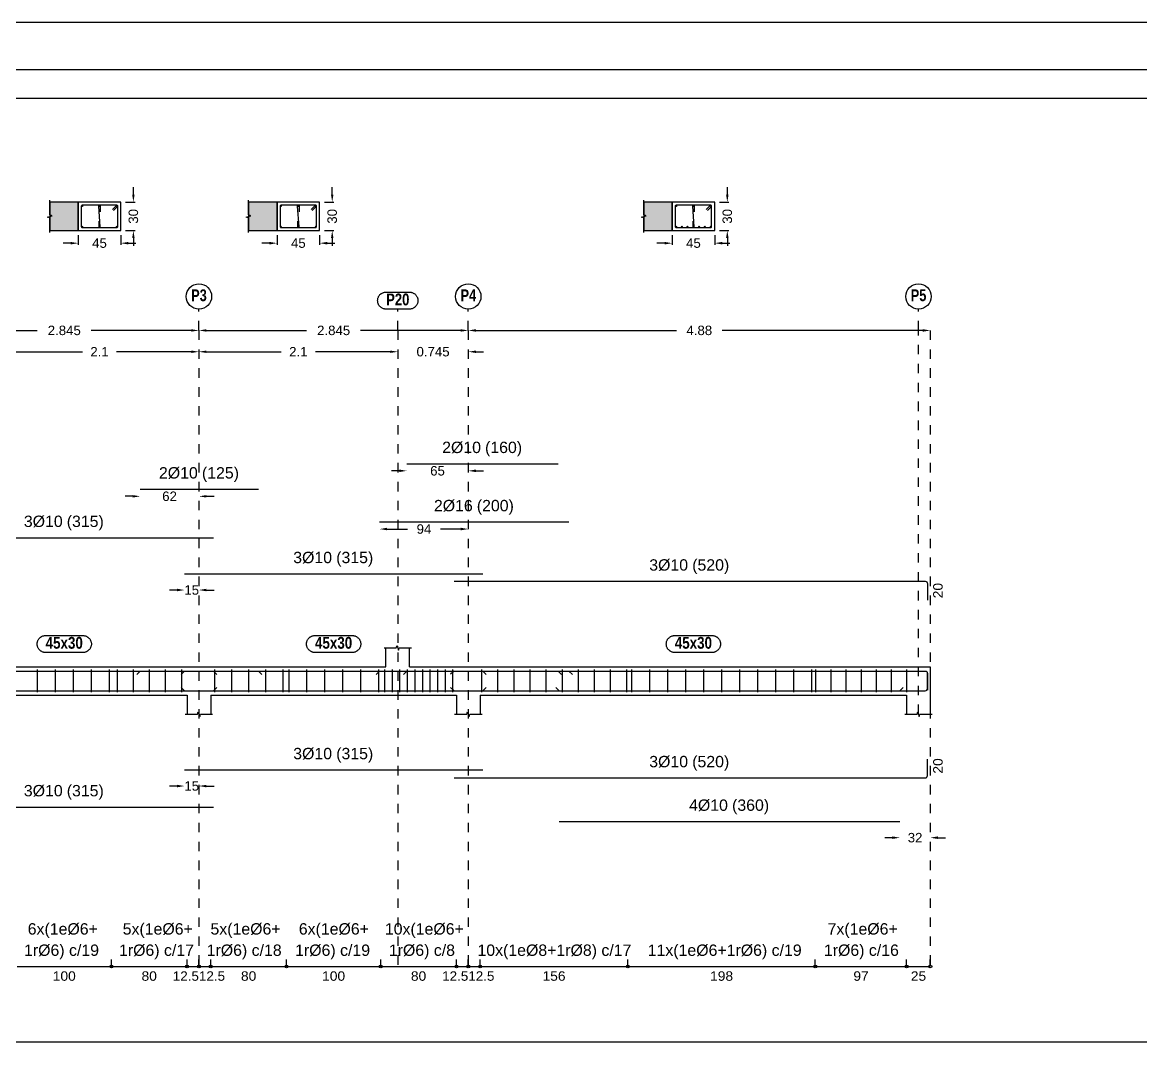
# Model space of a CAD drawing. Extents: x 2455 to 9764, y -806 to 181.
# Drawn here: x 4895.14 to 4906.95, y -398.52 to -387.73 of the extents above; entities that cross this region are included whole.
import ezdxf
from ezdxf.enums import TextEntityAlignment as Align

# ---------------------------------------------------------------- set-up
doc = ezdxf.new("R2010")
doc.units = 0
doc.header["$LTSCALE"] = 0.2
doc.header["$MEASUREMENT"] = 0
doc.linetypes.add('CYPE_RAYAPUNTO', pattern=[0.4125, 0.2025, -0.105, 0, -0.105])
doc.linetypes.add('PUNTOS2', pattern=[0.125, 0, -0.125])
doc.layers.add('01_cartela', color=6, linetype='CONTINUOUS', plot=False)
for name, color, linetype in [('01_cotas', 4, 'CONTINUOUS'), ('01_parcela', 7, 'CONTINUOUS'), ('01_primera', 5, 'CONTINUOUS'), ('ALZ_CONT_NUDOS', 5, 'CONTINUOUS'), ('ALZ_CONT_VIG_HORMIGON', 5, 'CONTINUOUS'), ('ALZ_COT_COT_LIN_APOYOS', 120, 'CYPE_RAYAPUNTO'), ('ALZ_REF_REF_REFERENCIA', 3, 'CONTINUOUS'), ('ALZ_REF_TEXTO_REF_NOMBRE', 3, 'CONTINUOUS'), ('ARM_LONGITUDINAL_Ø10', 4, 'CONTINUOUS'), ('ARM_LONGITUDINAL_Ø16', 4, 'CONTINUOUS'), ('ARM_TRANSVERSAL_Ø6', 4, 'CONTINUOUS'), ('ARM_TRANSVERSAL_Ø8', 4, 'CONTINUOUS'), ('SEC_CONT_FORJADOS_SECCION', 8, 'CONTINUOUS'), ('SEC_CONT_VIG_HORMIGON_SECCION', 2, 'CONTINUOUS'), ('UNI_CORTANTES', 3, 'CONTINUOUS')]:
    doc.layers.add(name, color=color, linetype=linetype)
doc.layers.add('VIG_CARAS', color=5, linetype='CONTINUOUS', lineweight=9)
doc.styles.add('BERNARDO', font='GOTHICB.TTF')
doc.styles.add('CYPETXT_0.15', font='arial.ttf', dxfattribs={"height": 0.1})
doc.styles.add('Estilo1', font='swissel.ttf')
doc.styles.add('NIEVES2', font='sanss___.ttf')
doc.styles.add('ROMANS', font='romans')
doc.dimstyles.new('DECIMAL-50', dxfattribs={"dimtxt": 0.08, "dimasz": 0.15, "dimexe": 0.05, "dimexo": 0.05, "dimgap": 0.09, "dimtad": 0, "dimzin": 0, "dimdsep": 46, "dimtxsty": 'ROMANS', "dimblk": 'DOTSMALL', "dimcen": 0.09, "dimclrt": 7, "dimadec": 0, "dimazin": 0, "dimtfac": 1.38, "dimtix": 1, "dimtofl": 0, "dimtmove": 2, "dimatfit": 3, "dimldrblk": 'OBLIQUE', "dimfxl": 1, "dimtolj": 1, "dimtzin": 0, "dimarcsym": 0})

# ---------------------------------------------------------------- blocks, each defined once
blk = doc.blocks.new('*D150')
at = {"layer": '01_cotas', "color": 0, "linetype": 'PUNTOS2', "lineweight": -2, "transparency": 16777216}
for p, q in [((4895.729, -389.978), (4895.729, -390.111)), ((4896.179, -389.978), (4896.179, -390.111))]:
    blk.add_line(p, q, dxfattribs=at)
at = {"layer": '01_cotas', "color": 0, "lineweight": -2, "transparency": 16777216}
for p, q in [((4895.649, -390.061), (4895.569, -390.061)), ((4896.259, -390.061), (4896.339, -390.061))]:
    blk.add_line(p, q, dxfattribs=at)
at = {"layer": '01_cotas', "color": 0, "transparency": 16777216}
for points in [[(4895.649, -390.048), (4895.649, -390.075), (4895.729, -390.061)], [(4896.259, -390.048), (4896.259, -390.075), (4896.179, -390.061)]]:
    blk.add_solid(points, dxfattribs=at)
at = {"layer": '01_cotas', "color": 5, "transparency": 16777216, "insert": (4895.954, -390.061), "char_height": 0.1, "attachment_point": 5, "style": 'Estilo1'}
blk.add_mtext('\\A1;45', dxfattribs=at)
blk = doc.blocks.new('*D151')
at = {"layer": '01_cotas', "color": 0, "lineweight": -2, "transparency": 16777216}
for p, q in [((4896.312, -389.548), (4896.312, -389.468)), ((4896.312, -390.008), (4896.312, -390.088))]:
    blk.add_line(p, q, dxfattribs=at)
at = {"layer": '01_cotas', "color": 0, "linetype": 'PUNTOS2', "lineweight": -2, "transparency": 16777216}
for p, q in [((4896.229, -389.628), (4896.362, -389.628)), ((4896.229, -389.928), (4896.362, -389.928))]:
    blk.add_line(p, q, dxfattribs=at)
at = {"layer": '01_cotas', "color": 0, "transparency": 16777216}
for points in [[(4896.299, -389.548), (4896.325, -389.548), (4896.312, -389.628)], [(4896.299, -390.008), (4896.325, -390.008), (4896.312, -389.928)]]:
    blk.add_solid(points, dxfattribs=at)
at = {"layer": '01_cotas', "color": 5, "transparency": 16777216, "insert": (4896.312, -389.778), "char_height": 0.1, "attachment_point": 5, "rotation": 90, "style": 'Estilo1'}
blk.add_mtext('\\A1;30', dxfattribs=at)
blk = doc.blocks.new('*D152')
at = {"layer": '01_cotas', "color": 0, "linetype": 'PUNTOS2', "lineweight": -2, "transparency": 16777216}
for p, q in [((4897.829, -389.978), (4897.829, -390.111)), ((4898.279, -389.978), (4898.279, -390.111))]:
    blk.add_line(p, q, dxfattribs=at)
at = {"layer": '01_cotas', "color": 0, "lineweight": -2, "transparency": 16777216}
for p, q in [((4897.749, -390.061), (4897.669, -390.061)), ((4898.359, -390.061), (4898.439, -390.061))]:
    blk.add_line(p, q, dxfattribs=at)
at = {"layer": '01_cotas', "color": 0, "transparency": 16777216}
for points in [[(4897.749, -390.048), (4897.749, -390.075), (4897.829, -390.061)], [(4898.359, -390.048), (4898.359, -390.075), (4898.279, -390.061)]]:
    blk.add_solid(points, dxfattribs=at)
at = {"layer": '01_cotas', "color": 5, "transparency": 16777216, "insert": (4898.054, -390.061), "char_height": 0.1, "attachment_point": 5, "style": 'Estilo1'}
blk.add_mtext('\\A1;45', dxfattribs=at)
blk = doc.blocks.new('*D153')
at = {"layer": '01_cotas', "color": 0, "lineweight": -2, "transparency": 16777216}
for p, q in [((4898.412, -389.548), (4898.412, -389.468)), ((4898.412, -390.008), (4898.412, -390.088))]:
    blk.add_line(p, q, dxfattribs=at)
at = {"layer": '01_cotas', "color": 0, "linetype": 'PUNTOS2', "lineweight": -2, "transparency": 16777216}
for p, q in [((4898.329, -389.628), (4898.462, -389.628)), ((4898.329, -389.928), (4898.462, -389.928))]:
    blk.add_line(p, q, dxfattribs=at)
at = {"layer": '01_cotas', "color": 0, "transparency": 16777216}
for points in [[(4898.399, -389.548), (4898.425, -389.548), (4898.412, -389.628)], [(4898.399, -390.008), (4898.425, -390.008), (4898.412, -389.928)]]:
    blk.add_solid(points, dxfattribs=at)
at = {"layer": '01_cotas', "color": 5, "transparency": 16777216, "insert": (4898.412, -389.778), "char_height": 0.1, "attachment_point": 5, "rotation": 90, "style": 'Estilo1'}
blk.add_mtext('\\A1;30', dxfattribs=at)
blk = doc.blocks.new('*D154')
at = {"layer": '01_cotas', "color": 0, "linetype": 'PUNTOS2', "lineweight": -2, "transparency": 16777216}
for p, q in [((4902.002, -389.978), (4902.002, -390.111)), ((4902.452, -389.978), (4902.452, -390.111))]:
    blk.add_line(p, q, dxfattribs=at)
at = {"layer": '01_cotas', "color": 0, "lineweight": -2, "transparency": 16777216}
for p, q in [((4901.922, -390.061), (4901.842, -390.061)), ((4902.532, -390.061), (4902.612, -390.061))]:
    blk.add_line(p, q, dxfattribs=at)
at = {"layer": '01_cotas', "color": 0, "transparency": 16777216}
for points in [[(4901.922, -390.048), (4901.922, -390.075), (4902.002, -390.061)], [(4902.532, -390.048), (4902.532, -390.075), (4902.452, -390.061)]]:
    blk.add_solid(points, dxfattribs=at)
at = {"layer": '01_cotas', "color": 5, "transparency": 16777216, "insert": (4902.227, -390.061), "char_height": 0.1, "attachment_point": 5, "style": 'Estilo1'}
blk.add_mtext('\\A1;45', dxfattribs=at)
blk = doc.blocks.new('*D155')
at = {"layer": '01_cotas', "color": 0, "lineweight": -2, "transparency": 16777216}
for p, q in [((4902.585, -389.548), (4902.585, -389.468)), ((4902.585, -390.008), (4902.585, -390.088))]:
    blk.add_line(p, q, dxfattribs=at)
at = {"layer": '01_cotas', "color": 0, "linetype": 'PUNTOS2', "lineweight": -2, "transparency": 16777216}
for p, q in [((4902.502, -389.628), (4902.635, -389.628)), ((4902.502, -389.928), (4902.635, -389.928))]:
    blk.add_line(p, q, dxfattribs=at)
at = {"layer": '01_cotas', "color": 0, "transparency": 16777216}
for points in [[(4902.571, -389.548), (4902.598, -389.548), (4902.585, -389.628)], [(4902.571, -390.008), (4902.598, -390.008), (4902.585, -389.928)]]:
    blk.add_solid(points, dxfattribs=at)
at = {"layer": '01_cotas', "color": 5, "transparency": 16777216, "insert": (4902.585, -389.778), "char_height": 0.1, "attachment_point": 5, "rotation": 90, "style": 'Estilo1'}
blk.add_mtext('\\A1;30', dxfattribs=at)
blk = doc.blocks.new('*D157')
at = {"layer": '01_cotas', "color": 0, "lineweight": -2, "transparency": 16777216}
for p, q in [((4894.984, -391.208), (4895.773, -391.208)), ((4896.924, -391.208), (4896.135, -391.208))]:
    blk.add_line(p, q, dxfattribs=at)
at = {"layer": '01_cotas', "color": 0, "transparency": 16777216}
for points in [[(4894.984, -391.195), (4894.984, -391.221), (4894.904, -391.208)], [(4896.924, -391.195), (4896.924, -391.221), (4897.004, -391.208)]]:
    blk.add_solid(points, dxfattribs=at)
at = {"layer": '01_cotas', "color": 5, "transparency": 16777216, "insert": (4895.954, -391.208), "char_height": 0.1, "attachment_point": 5, "style": 'Estilo1'}
blk.add_mtext('\\A1;2.1', dxfattribs=at)
blk = doc.blocks.new('*D158')
at = {"layer": '01_cotas', "color": 0, "lineweight": -2, "transparency": 16777216}
for p, q in [((4897.084, -391.208), (4897.873, -391.208)), ((4899.024, -391.208), (4898.235, -391.208))]:
    blk.add_line(p, q, dxfattribs=at)
at = {"layer": '01_cotas', "color": 0, "transparency": 16777216}
for points in [[(4897.084, -391.195), (4897.084, -391.221), (4897.004, -391.208)], [(4899.024, -391.195), (4899.024, -391.221), (4899.104, -391.208)]]:
    blk.add_solid(points, dxfattribs=at)
at = {"layer": '01_cotas', "color": 5, "transparency": 16777216, "insert": (4898.054, -391.208), "char_height": 0.1, "attachment_point": 5, "style": 'Estilo1'}
blk.add_mtext('\\A1;2.1', dxfattribs=at)
blk = doc.blocks.new('*D159')
at = {"layer": '01_cotas', "color": 0, "lineweight": -2, "transparency": 16777216}
for p, q in [((4899.024, -391.208), (4898.944, -391.208)), ((4899.929, -391.208), (4900.009, -391.208))]:
    blk.add_line(p, q, dxfattribs=at)
at = {"layer": '01_cotas', "color": 0, "transparency": 16777216}
for points in [[(4899.024, -391.195), (4899.024, -391.221), (4899.104, -391.208)], [(4899.929, -391.195), (4899.929, -391.221), (4899.849, -391.208)]]:
    blk.add_solid(points, dxfattribs=at)
at = {"layer": '01_cotas', "color": 5, "transparency": 16777216, "insert": (4899.477, -391.208), "char_height": 0.1, "attachment_point": 5, "style": 'Estilo1'}
blk.add_mtext('\\A1;0.745', dxfattribs=at)
blk = doc.blocks.new('*D161')
at = {"layer": '01_cotas', "color": 0, "lineweight": -2, "transparency": 16777216}
for p, q in [((4894.239, -390.983), (4895.297, -390.983)), ((4896.924, -390.983), (4895.867, -390.983))]:
    blk.add_line(p, q, dxfattribs=at)
at = {"layer": '01_cotas', "color": 0, "transparency": 16777216}
for points in [[(4894.239, -390.97), (4894.239, -390.996), (4894.159, -390.983)], [(4896.924, -390.97), (4896.924, -390.996), (4897.004, -390.983)]]:
    blk.add_solid(points, dxfattribs=at)
at = {"layer": '01_cotas', "color": 5, "transparency": 16777216, "insert": (4895.582, -390.983), "char_height": 0.1, "attachment_point": 5, "style": 'Estilo1'}
blk.add_mtext('\\A1;2.845', dxfattribs=at)
blk = doc.blocks.new('*D162')
at = {"layer": '01_cotas', "color": 0, "lineweight": -2, "transparency": 16777216}
for p, q in [((4897.084, -390.983), (4898.142, -390.983)), ((4899.769, -390.983), (4898.712, -390.983))]:
    blk.add_line(p, q, dxfattribs=at)
at = {"layer": '01_cotas', "color": 0, "transparency": 16777216}
for points in [[(4897.084, -390.97), (4897.084, -390.996), (4897.004, -390.983)], [(4899.769, -390.97), (4899.769, -390.996), (4899.849, -390.983)]]:
    blk.add_solid(points, dxfattribs=at)
at = {"layer": '01_cotas', "color": 5, "transparency": 16777216, "insert": (4898.427, -390.983), "char_height": 0.1, "attachment_point": 5, "style": 'Estilo1'}
blk.add_mtext('\\A1;2.845', dxfattribs=at)
blk = doc.blocks.new('*D163')
at = {"layer": '01_cotas', "color": 0, "lineweight": -2, "transparency": 16777216}
for p, q in [((4899.929, -390.983), (4902.048, -390.983)), ((4904.649, -390.983), (4902.53, -390.983))]:
    blk.add_line(p, q, dxfattribs=at)
at = {"layer": '01_cotas', "color": 0, "transparency": 16777216}
for points in [[(4899.929, -390.97), (4899.929, -390.996), (4899.849, -390.983)], [(4904.649, -390.97), (4904.649, -390.996), (4904.729, -390.983)]]:
    blk.add_solid(points, dxfattribs=at)
at = {"layer": '01_cotas', "color": 5, "transparency": 16777216, "insert": (4902.289, -390.983), "char_height": 0.1, "attachment_point": 5, "style": 'Estilo1'}
blk.add_mtext('\\A1;4.88', dxfattribs=at)
blk = doc.blocks.new('*D166')
at = {"layer": '01_cotas', "color": 0, "lineweight": -2, "transparency": 16777216}
for p, q in [((4896.772, -393.725), (4896.692, -393.725)), ((4897.084, -393.725), (4897.164, -393.725))]:
    blk.add_line(p, q, dxfattribs=at)
at = {"layer": '01_cotas', "color": 0, "transparency": 16777216}
for points in [[(4896.772, -393.711), (4896.772, -393.738), (4896.852, -393.725)], [(4897.084, -393.711), (4897.084, -393.738), (4897.004, -393.725)]]:
    blk.add_solid(points, dxfattribs=at)
at = {"layer": '01_cotas', "color": 5, "transparency": 16777216, "insert": (4896.928, -393.725), "char_height": 0.1, "attachment_point": 5, "style": 'Estilo1'}
blk.add_mtext('\\A1;15', dxfattribs=at)
blk = doc.blocks.new('*D167')
at = {"layer": '01_cotas', "color": 0, "lineweight": -2, "transparency": 16777216}
for p, q in [((4896.772, -395.795), (4896.692, -395.795)), ((4897.084, -395.795), (4897.164, -395.795))]:
    blk.add_line(p, q, dxfattribs=at)
at = {"layer": '01_cotas', "color": 0, "transparency": 16777216}
for points in [[(4896.772, -395.782), (4896.772, -395.809), (4896.852, -395.795)], [(4897.084, -395.782), (4897.084, -395.809), (4897.004, -395.795)]]:
    blk.add_solid(points, dxfattribs=at)
at = {"layer": '01_cotas', "color": 5, "transparency": 16777216, "insert": (4896.928, -395.795), "char_height": 0.1, "attachment_point": 5, "style": 'Estilo1'}
blk.add_mtext('\\A1;15', dxfattribs=at)
blk = doc.blocks.new('*D170')
at = {"layer": '01_cotas', "color": 0, "lineweight": -2, "transparency": 16777216}
for p, q in [((4896.304, -392.735), (4896.224, -392.735)), ((4897.084, -392.735), (4897.164, -392.735))]:
    blk.add_line(p, q, dxfattribs=at)
at = {"layer": '01_cotas', "color": 0, "transparency": 16777216}
for points in [[(4896.304, -392.722), (4896.304, -392.748), (4896.384, -392.735)], [(4897.084, -392.722), (4897.084, -392.748), (4897.004, -392.735)]]:
    blk.add_solid(points, dxfattribs=at)
at = {"layer": '01_cotas', "color": 5, "transparency": 16777216, "insert": (4896.694, -392.735), "char_height": 0.1, "attachment_point": 5, "style": 'Estilo1'}
blk.add_mtext('\\A1;62', dxfattribs=at)
blk = doc.blocks.new('*D171')
at = {"layer": '01_cotas', "color": 0, "lineweight": -2, "transparency": 16777216}
for p, q in [((4898.992, -393.081), (4899.207, -393.081)), ((4899.769, -393.081), (4899.555, -393.081))]:
    blk.add_line(p, q, dxfattribs=at)
at = {"layer": '01_cotas', "color": 0, "transparency": 16777216}
for points in [[(4898.992, -393.067), (4898.992, -393.094), (4898.912, -393.081)], [(4899.769, -393.067), (4899.769, -393.094), (4899.849, -393.081)]]:
    blk.add_solid(points, dxfattribs=at)
at = {"layer": '01_cotas', "color": 5, "transparency": 16777216, "insert": (4899.381, -393.081), "char_height": 0.1, "attachment_point": 5, "style": 'Estilo1'}
blk.add_mtext('\\A1;94', dxfattribs=at)
blk = doc.blocks.new('*D172')
at = {"layer": '01_cotas', "color": 0, "lineweight": -2, "transparency": 16777216}
for p, q in [((4899.119, -392.466), (4899.039, -392.466)), ((4899.929, -392.466), (4900.009, -392.466))]:
    blk.add_line(p, q, dxfattribs=at)
at = {"layer": '01_cotas', "color": 0, "transparency": 16777216}
for points in [[(4899.119, -392.452), (4899.119, -392.479), (4899.199, -392.466)], [(4899.929, -392.452), (4899.929, -392.479), (4899.849, -392.466)]]:
    blk.add_solid(points, dxfattribs=at)
at = {"layer": '01_cotas', "color": 5, "transparency": 16777216, "insert": (4899.524, -392.466), "char_height": 0.1, "attachment_point": 5, "style": 'Estilo1'}
blk.add_mtext('\\A1;65', dxfattribs=at)
blk = doc.blocks.new('*D174')
at = {"layer": '01_cotas', "color": 0, "lineweight": -2, "transparency": 16777216}
for p, q in [((4904.328, -396.341), (4904.248, -396.341)), ((4904.809, -396.341), (4904.889, -396.341))]:
    blk.add_line(p, q, dxfattribs=at)
at = {"layer": '01_cotas', "color": 0, "transparency": 16777216}
for points in [[(4904.328, -396.327), (4904.328, -396.354), (4904.408, -396.341)], [(4904.809, -396.327), (4904.809, -396.354), (4904.729, -396.341)]]:
    blk.add_solid(points, dxfattribs=at)
at = {"layer": '01_cotas', "color": 5, "transparency": 16777216, "insert": (4904.568, -396.341), "char_height": 0.1, "attachment_point": 5, "style": 'Estilo1'}
blk.add_mtext('\\A1;32', dxfattribs=at)

msp = doc.modelspace()

# ---------------------------------------------------------------- hatches: boundary and pattern name
at = {"layer": 'SEC_CONT_FORJADOS_SECCION', "true_color": 0xdad7d3}
for points in [[(4895.429, -389.928), (4895.729, -389.928), (4895.729, -389.628), (4895.429, -389.628)], [(4897.529, -389.928), (4897.829, -389.928), (4897.829, -389.628), (4897.529, -389.628)], [(4901.702, -389.928), (4902.002, -389.928), (4902.002, -389.628), (4901.702, -389.628)]]:
    msp.add_hatch(color=254, dxfattribs=at).paths.add_polyline_path(points)

# ---------------------------------------------------------------- linework, layer by layer
at = {"layer": '01_cartela', "color": 3}
msp.add_lwpolyline([(4886.819, -387.729), (4886.819, -409.264), (4917.457, -409.264), (4917.457, -387.729)], close=True, dxfattribs=at)
at = {"layer": '01_parcela', "color": 7, "ltscale": 2.5}
for p, q in [((4910.183, -388.229), (4887.319, -388.229)), ((4887.318, -398.496), (4910.183, -398.496))]:
    msp.add_line(p, q, dxfattribs=at)
at = {"layer": '01_primera', "ltscale": 2.5}
msp.add_line((4887.319, -388.531), (4910.183, -388.531), dxfattribs=at)
at = {"layer": 'ALZ_CONT_NUDOS'}
for p, q in [((4898.979, -394.535), (4898.979, -394.335)), ((4899.229, -394.535), (4899.229, -394.335)), ((4896.879, -394.835), (4896.879, -395.035)), ((4897.129, -394.835), (4897.129, -395.035)), ((4899.724, -394.835), (4899.724, -395.035)), ((4899.974, -394.835), (4899.974, -395.035)), ((4904.479, -394.835), (4904.479, -395.035)), ((4904.729, -394.835), (4904.729, -395.035))]:
    msp.add_line(p, q, dxfattribs=at)
for points in [[(4898.959, -394.335), (4899.089, -394.335), (4899.097, -394.31), (4899.112, -394.36), (4899.119, -394.335), (4899.249, -394.335)], [(4896.879, -394.535), (4897.129, -394.535)], [(4899.724, -394.535), (4899.974, -394.535)], [(4904.479, -394.535), (4904.729, -394.535), (4904.729, -394.835)], [(4898.979, -394.835), (4899.229, -394.835)], [(4896.859, -395.035), (4896.989, -395.035), (4896.997, -395.01), (4897.012, -395.06), (4897.019, -395.035), (4897.149, -395.035)], [(4899.704, -395.035), (4899.834, -395.035), (4899.842, -395.01), (4899.857, -395.06), (4899.864, -395.035), (4899.994, -395.035)], [(4904.459, -395.035), (4904.589, -395.035), (4904.597, -395.01), (4904.612, -395.06), (4904.619, -395.035), (4904.749, -395.035)]]:
    msp.add_lwpolyline(points, dxfattribs=at)
at = {"layer": 'ALZ_CONT_VIG_HORMIGON'}
for p, q in [((4895.029, -394.535), (4896.879, -394.535)), ((4897.129, -394.535), (4898.979, -394.535)), ((4899.229, -394.535), (4899.724, -394.535)), ((4899.974, -394.535), (4904.479, -394.535)), ((4895.029, -394.835), (4896.879, -394.835)), ((4897.129, -394.835), (4898.979, -394.835)), ((4899.229, -394.835), (4899.724, -394.835)), ((4899.974, -394.835), (4904.479, -394.835))]:
    msp.add_line(p, q, dxfattribs=at)
at = {"layer": 'ALZ_COT_COT_LIN_APOYOS'}
for p, q in [((4897.004, -390.983), (4897.004, -390.758)), ((4899.104, -390.983), (4899.104, -390.758)), ((4899.849, -390.983), (4899.849, -390.758)), ((4904.604, -390.983), (4904.604, -390.758)), ((4897.004, -390.983), (4897.004, -397.702)), ((4897.004, -390.983), (4897.004, -397.702)), ((4899.104, -390.983), (4899.104, -397.702)), ((4899.849, -390.983), (4899.849, -397.702)), ((4899.849, -390.983), (4899.849, -397.702)), ((4904.604, -395.035), (4904.604, -390.983)), ((4904.729, -390.983), (4904.729, -397.702))]:
    msp.add_line(p, q, dxfattribs=at)
at = {"layer": 'ALZ_REF_REF_REFERENCIA'}
msp.add_lwpolyline([(4899.227, -390.578), (4899.233, -390.578), (4899.239, -390.579), (4899.245, -390.58), (4899.251, -390.581), (4899.257, -390.583), (4899.262, -390.585), (4899.268, -390.588), (4899.273, -390.591), (4899.278, -390.594), (4899.283, -390.597), (4899.288, -390.601), (4899.292, -390.605), (4899.296, -390.61), (4899.3, -390.615), (4899.303, -390.62), (4899.306, -390.625), (4899.309, -390.63), (4899.311, -390.636), (4899.313, -390.641), (4899.315, -390.647), (4899.316, -390.653), (4899.317, -390.659), (4899.317, -390.665), (4899.317, -390.671), (4899.317, -390.677), (4899.316, -390.683), (4899.315, -390.689), (4899.313, -390.695), (4899.311, -390.7), (4899.309, -390.706), (4899.306, -390.711), (4899.303, -390.716), (4899.3, -390.721), (4899.296, -390.726), (4899.292, -390.731), (4899.288, -390.735), (4899.283, -390.739), (4899.278, -390.742), (4899.273, -390.745), (4899.268, -390.748), (4899.262, -390.751), (4899.257, -390.753), (4899.251, -390.755), (4899.245, -390.756), (4899.239, -390.757), (4899.233, -390.758), (4899.227, -390.758), (4898.981, -390.758), (4898.975, -390.758), (4898.969, -390.757), (4898.963, -390.756), (4898.957, -390.755), (4898.952, -390.753), (4898.946, -390.751), (4898.941, -390.748), (4898.935, -390.745), (4898.93, -390.742), (4898.925, -390.739), (4898.921, -390.735), (4898.916, -390.731), (4898.912, -390.726), (4898.909, -390.721), (4898.905, -390.716), (4898.902, -390.711), (4898.899, -390.706), (4898.897, -390.7), (4898.895, -390.695), (4898.894, -390.689), (4898.892, -390.683), (4898.892, -390.677), (4898.891, -390.671), (4898.891, -390.665), (4898.892, -390.659), (4898.892, -390.653), (4898.894, -390.647), (4898.895, -390.641), (4898.897, -390.636), (4898.899, -390.63), (4898.902, -390.625), (4898.905, -390.62), (4898.909, -390.615), (4898.912, -390.61), (4898.916, -390.605), (4898.921, -390.601), (4898.925, -390.597), (4898.93, -390.594), (4898.935, -390.591), (4898.941, -390.588), (4898.946, -390.585), (4898.952, -390.583), (4898.957, -390.581), (4898.963, -390.58), (4898.969, -390.579), (4898.975, -390.578), (4898.981, -390.578), (4899.227, -390.578)], close=True, dxfattribs=at)
for centre in [(4897.004, -390.624), (4899.849, -390.624), (4904.604, -390.624)]:
    msp.add_circle(centre, 0.134, dxfattribs=at)
at = {"layer": 'ALZ_REF_TEXTO_REF_NOMBRE', "color": 5}
for points in [[(4895.778, -394.205), (4895.784, -394.205), (4895.79, -394.206), (4895.796, -394.207), (4895.802, -394.208), (4895.808, -394.21), (4895.813, -394.212), (4895.819, -394.214), (4895.824, -394.217), (4895.829, -394.221), (4895.834, -394.224), (4895.838, -394.228), (4895.843, -394.232), (4895.847, -394.237), (4895.851, -394.241), (4895.854, -394.246), (4895.857, -394.251), (4895.86, -394.257), (4895.862, -394.262), (4895.864, -394.268), (4895.866, -394.274), (4895.867, -394.28), (4895.868, -394.286), (4895.868, -394.292), (4895.868, -394.298), (4895.868, -394.304), (4895.867, -394.31), (4895.866, -394.316), (4895.864, -394.321), (4895.862, -394.327), (4895.86, -394.333), (4895.857, -394.338), (4895.854, -394.343), (4895.851, -394.348), (4895.847, -394.353), (4895.843, -394.357), (4895.838, -394.361), (4895.834, -394.365), (4895.829, -394.369), (4895.824, -394.372), (4895.819, -394.375), (4895.813, -394.378), (4895.808, -394.38), (4895.802, -394.382), (4895.796, -394.383), (4895.79, -394.384), (4895.784, -394.385), (4895.778, -394.385), (4895.385, -394.385), (4895.379, -394.385), (4895.373, -394.384), (4895.367, -394.383), (4895.361, -394.382), (4895.356, -394.38), (4895.35, -394.378), (4895.344, -394.375), (4895.339, -394.372), (4895.334, -394.369), (4895.329, -394.365), (4895.325, -394.361), (4895.32, -394.357), (4895.316, -394.353), (4895.313, -394.348), (4895.309, -394.343), (4895.306, -394.338), (4895.303, -394.333), (4895.301, -394.327), (4895.299, -394.321), (4895.298, -394.316), (4895.296, -394.31), (4895.296, -394.304), (4895.295, -394.298), (4895.295, -394.292), (4895.296, -394.286), (4895.296, -394.28), (4895.298, -394.274), (4895.299, -394.268), (4895.301, -394.262), (4895.303, -394.257), (4895.306, -394.251), (4895.309, -394.246), (4895.313, -394.241), (4895.316, -394.237), (4895.32, -394.232), (4895.325, -394.228), (4895.329, -394.224), (4895.334, -394.221), (4895.339, -394.217), (4895.344, -394.214), (4895.35, -394.212), (4895.356, -394.21), (4895.361, -394.208), (4895.367, -394.207), (4895.373, -394.206), (4895.379, -394.205), (4895.385, -394.205), (4895.778, -394.205)], [(4898.623, -394.205), (4898.629, -394.205), (4898.635, -394.206), (4898.641, -394.207), (4898.647, -394.208), (4898.653, -394.21), (4898.658, -394.212), (4898.664, -394.214), (4898.669, -394.217), (4898.674, -394.221), (4898.679, -394.224), (4898.684, -394.228), (4898.688, -394.232), (4898.692, -394.237), (4898.696, -394.241), (4898.699, -394.246), (4898.702, -394.251), (4898.705, -394.257), (4898.707, -394.262), (4898.709, -394.268), (4898.711, -394.274), (4898.712, -394.28), (4898.713, -394.286), (4898.713, -394.292), (4898.713, -394.298), (4898.713, -394.304), (4898.712, -394.31), (4898.711, -394.316), (4898.709, -394.321), (4898.707, -394.327), (4898.705, -394.333), (4898.702, -394.338), (4898.699, -394.343), (4898.696, -394.348), (4898.692, -394.353), (4898.688, -394.357), (4898.684, -394.361), (4898.679, -394.365), (4898.674, -394.369), (4898.669, -394.372), (4898.664, -394.375), (4898.658, -394.378), (4898.653, -394.38), (4898.647, -394.382), (4898.641, -394.383), (4898.635, -394.384), (4898.629, -394.385), (4898.623, -394.385), (4898.23, -394.385), (4898.224, -394.385), (4898.218, -394.384), (4898.212, -394.383), (4898.206, -394.382), (4898.201, -394.38), (4898.195, -394.378), (4898.19, -394.375), (4898.184, -394.372), (4898.179, -394.369), (4898.174, -394.365), (4898.17, -394.361), (4898.166, -394.357), (4898.161, -394.353), (4898.158, -394.348), (4898.154, -394.343), (4898.151, -394.338), (4898.149, -394.333), (4898.146, -394.327), (4898.144, -394.321), (4898.143, -394.316), (4898.141, -394.31), (4898.141, -394.304), (4898.14, -394.298), (4898.14, -394.292), (4898.141, -394.286), (4898.141, -394.28), (4898.143, -394.274), (4898.144, -394.268), (4898.146, -394.262), (4898.149, -394.257), (4898.151, -394.251), (4898.154, -394.246), (4898.158, -394.241), (4898.161, -394.237), (4898.166, -394.232), (4898.17, -394.228), (4898.174, -394.224), (4898.179, -394.221), (4898.184, -394.217), (4898.19, -394.214), (4898.195, -394.212), (4898.201, -394.21), (4898.206, -394.208), (4898.212, -394.207), (4898.218, -394.206), (4898.224, -394.205), (4898.23, -394.205), (4898.623, -394.205)], [(4902.423, -394.205), (4902.429, -394.205), (4902.435, -394.206), (4902.441, -394.207), (4902.447, -394.208), (4902.453, -394.21), (4902.458, -394.212), (4902.464, -394.214), (4902.469, -394.217), (4902.474, -394.221), (4902.479, -394.224), (4902.484, -394.228), (4902.488, -394.232), (4902.492, -394.237), (4902.496, -394.241), (4902.499, -394.246), (4902.502, -394.251), (4902.505, -394.257), (4902.507, -394.262), (4902.509, -394.268), (4902.511, -394.274), (4902.512, -394.28), (4902.513, -394.286), (4902.513, -394.292), (4902.513, -394.298), (4902.513, -394.304), (4902.512, -394.31), (4902.511, -394.316), (4902.509, -394.321), (4902.507, -394.327), (4902.505, -394.333), (4902.502, -394.338), (4902.499, -394.343), (4902.496, -394.348), (4902.492, -394.353), (4902.488, -394.357), (4902.484, -394.361), (4902.479, -394.365), (4902.474, -394.369), (4902.469, -394.372), (4902.464, -394.375), (4902.458, -394.378), (4902.453, -394.38), (4902.447, -394.382), (4902.441, -394.383), (4902.435, -394.384), (4902.429, -394.385), (4902.423, -394.385), (4902.03, -394.385), (4902.024, -394.385), (4902.018, -394.384), (4902.012, -394.383), (4902.006, -394.382), (4902.001, -394.38), (4901.995, -394.378), (4901.99, -394.375), (4901.984, -394.372), (4901.979, -394.369), (4901.974, -394.365), (4901.97, -394.361), (4901.966, -394.357), (4901.961, -394.353), (4901.958, -394.348), (4901.954, -394.343), (4901.951, -394.338), (4901.949, -394.333), (4901.946, -394.327), (4901.944, -394.321), (4901.943, -394.316), (4901.941, -394.31), (4901.941, -394.304), (4901.94, -394.298), (4901.94, -394.292), (4901.941, -394.286), (4901.941, -394.28), (4901.943, -394.274), (4901.944, -394.268), (4901.946, -394.262), (4901.949, -394.257), (4901.951, -394.251), (4901.954, -394.246), (4901.958, -394.241), (4901.961, -394.237), (4901.966, -394.232), (4901.97, -394.228), (4901.974, -394.224), (4901.979, -394.221), (4901.984, -394.217), (4901.99, -394.214), (4901.995, -394.212), (4902.001, -394.21), (4902.006, -394.208), (4902.012, -394.207), (4902.018, -394.206), (4902.024, -394.205), (4902.03, -394.205), (4902.423, -394.205)]]:
    msp.add_lwpolyline(points, close=True, dxfattribs=at)
at = {"layer": 'ARM_LONGITUDINAL_Ø10'}
for p, q in [((4896.384, -394.581), (4896.348, -394.616)), ((4896.852, -394.581), (4896.816, -394.616)), ((4897.157, -394.581), (4897.192, -394.616)), ((4897.634, -394.581), (4897.669, -394.616)), ((4899.199, -394.581), (4899.164, -394.616)), ((4899.699, -394.581), (4899.662, -394.615)), ((4900.002, -394.581), (4900.037, -394.616)), ((4900.799, -394.581), (4900.834, -394.616)), ((4896.852, -394.789), (4896.816, -394.753)), ((4897.157, -394.789), (4897.192, -394.753)), ((4899.699, -394.789), (4899.662, -394.755)), ((4900.002, -394.789), (4900.037, -394.753)), ((4900.808, -394.789), (4900.772, -394.753)), ((4904.408, -394.789), (4904.443, -394.753))]:
    msp.add_line(p, q, dxfattribs=at)
for points in [[(4899.199, -392.391), (4900.799, -392.391)], [(4896.384, -392.66), (4897.634, -392.66)], [(4894.007, -393.172), (4897.157, -393.172)], [(4896.852, -393.554), (4900.002, -393.554)], [(4899.699, -393.632), (4904.674, -393.632), (4904.684, -393.634), (4904.692, -393.64), (4904.697, -393.648), (4904.699, -393.657), (4904.699, -393.832)], [(4894.007, -394.581), (4897.157, -394.581)], [(4896.384, -394.581), (4897.634, -394.581)], [(4896.852, -394.581), (4900.002, -394.581)], [(4899.199, -394.581), (4900.799, -394.581)], [(4899.699, -394.581), (4904.674, -394.581), (4904.684, -394.583), (4904.692, -394.588), (4904.697, -394.596), (4904.699, -394.606), (4904.699, -394.781)], [(4899.699, -394.789), (4904.674, -394.789), (4904.684, -394.787), (4904.692, -394.781), (4904.697, -394.773), (4904.699, -394.764), (4904.699, -394.589)], [(4894.007, -394.789), (4897.157, -394.789)], [(4896.852, -394.789), (4900.002, -394.789)], [(4900.808, -394.789), (4904.408, -394.789)], [(4899.699, -395.71), (4904.674, -395.71), (4904.684, -395.708), (4904.692, -395.702), (4904.697, -395.694), (4904.699, -395.685), (4904.699, -395.51)], [(4896.852, -395.624), (4900.002, -395.624)], [(4894.007, -396.017), (4897.157, -396.017)], [(4900.808, -396.17), (4904.408, -396.17)]]:
    msp.add_lwpolyline(points, dxfattribs=at)
for centre in [(4895.77, -389.669), (4895.954, -389.669), (4896.138, -389.669), (4897.87, -389.669), (4898.054, -389.669), (4898.238, -389.669), (4902.043, -389.669), (4902.227, -389.669), (4902.411, -389.669), (4895.77, -389.887), (4895.954, -389.887), (4896.138, -389.887), (4897.87, -389.887), (4898.054, -389.887), (4898.238, -389.887), (4902.043, -389.887), (4902.104, -389.887), (4902.165, -389.887), (4902.227, -389.887), (4902.288, -389.887), (4902.349, -389.887), (4902.411, -389.887)]:
    msp.add_circle(centre, 0.005, dxfattribs=at)
at = {"layer": 'ARM_LONGITUDINAL_Ø16'}
for p, q in [((4898.912, -394.581), (4898.877, -394.616)), ((4900.912, -394.581), (4900.948, -394.616))]:
    msp.add_line(p, q, dxfattribs=at)
for points in [[(4898.912, -393.006), (4900.912, -393.006)], [(4898.912, -394.581), (4900.912, -394.581)]]:
    msp.add_lwpolyline(points, dxfattribs=at)
at = {"layer": 'ARM_TRANSVERSAL_Ø6'}
for p, q in [((4895.297, -394.565), (4895.297, -394.805)), ((4895.487, -394.565), (4895.487, -394.805)), ((4895.677, -394.565), (4895.677, -394.805)), ((4895.867, -394.565), (4895.867, -394.805)), ((4896.057, -394.565), (4896.057, -394.805)), ((4896.139, -394.565), (4896.139, -394.805)), ((4896.309, -394.565), (4896.309, -394.805)), ((4896.479, -394.565), (4896.479, -394.805)), ((4896.649, -394.565), (4896.649, -394.805)), ((4896.819, -394.565), (4896.819, -394.805)), ((4897.169, -394.565), (4897.169, -394.805)), ((4897.349, -394.565), (4897.349, -394.805)), ((4897.529, -394.565), (4897.529, -394.805)), ((4897.709, -394.565), (4897.709, -394.805)), ((4897.889, -394.565), (4897.889, -394.805)), ((4897.952, -394.565), (4897.952, -394.805)), ((4898.142, -394.565), (4898.142, -394.805)), ((4898.332, -394.565), (4898.332, -394.805)), ((4898.522, -394.565), (4898.522, -394.805)), ((4898.712, -394.565), (4898.712, -394.805)), ((4898.902, -394.565), (4898.902, -394.805)), ((4898.964, -394.565), (4898.964, -394.805)), ((4899.044, -394.565), (4899.044, -394.805)), ((4899.124, -394.565), (4899.124, -394.805)), ((4899.204, -394.565), (4899.204, -394.805)), ((4899.284, -394.565), (4899.284, -394.805)), ((4899.364, -394.565), (4899.364, -394.805)), ((4899.444, -394.565), (4899.444, -394.805)), ((4899.524, -394.565), (4899.524, -394.805)), ((4899.604, -394.565), (4899.604, -394.805)), ((4899.684, -394.565), (4899.684, -394.805)), ((4901.574, -394.565), (4901.574, -394.805)), ((4901.764, -394.565), (4901.764, -394.805)), ((4901.954, -394.565), (4901.954, -394.805)), ((4902.144, -394.565), (4902.144, -394.805)), ((4902.334, -394.565), (4902.334, -394.805)), ((4902.524, -394.565), (4902.524, -394.805)), ((4902.714, -394.565), (4902.714, -394.805)), ((4902.904, -394.565), (4902.904, -394.805)), ((4903.094, -394.565), (4903.094, -394.805)), ((4903.284, -394.565), (4903.284, -394.805)), ((4903.474, -394.565), (4903.474, -394.805)), ((4903.517, -394.565), (4903.517, -394.805)), ((4903.677, -394.565), (4903.677, -394.805)), ((4903.837, -394.565), (4903.837, -394.805)), ((4903.997, -394.565), (4903.997, -394.805)), ((4904.157, -394.565), (4904.157, -394.805)), ((4904.317, -394.565), (4904.317, -394.805)), ((4904.477, -394.565), (4904.477, -394.805))]:
    msp.add_line(p, q, dxfattribs=at)
for points in [[(4896.101, -389.717), (4896.144, -389.675), (4896.145, -389.674), (4896.146, -389.672), (4896.146, -389.671), (4896.146, -389.669), (4896.146, -389.668), (4896.146, -389.666), (4896.145, -389.665), (4896.144, -389.664), (4896.143, -389.663), (4896.141, -389.662), (4896.14, -389.662), (4896.138, -389.661), (4895.77, -389.661), (4895.767, -389.662), (4895.764, -389.664), (4895.763, -389.666), (4895.762, -389.669), (4895.762, -389.887), (4895.763, -389.89), (4895.764, -389.893), (4895.767, -389.895), (4895.77, -389.895), (4896.138, -389.895), (4896.141, -389.895), (4896.144, -389.893), (4896.146, -389.89), (4896.146, -389.887), (4896.146, -389.669), (4896.146, -389.668), (4896.146, -389.666), (4896.145, -389.665), (4896.144, -389.664), (4896.143, -389.663), (4896.141, -389.662), (4896.14, -389.662), (4896.138, -389.661), (4896.137, -389.662), (4896.136, -389.662), (4896.135, -389.662), (4896.133, -389.663), (4896.132, -389.664), (4896.09, -389.706)], [(4895.946, -389.827), (4895.946, -389.887), (4895.946, -389.889), (4895.947, -389.891), (4895.948, -389.892), (4895.949, -389.894), (4895.951, -389.895), (4895.952, -389.895), (4895.954, -389.895), (4895.956, -389.895), (4895.958, -389.895), (4895.959, -389.894), (4895.96, -389.892), (4895.961, -389.891), (4895.962, -389.889), (4895.962, -389.887), (4895.946, -389.669), (4895.946, -389.668), (4895.947, -389.666), (4895.948, -389.664), (4895.949, -389.663), (4895.951, -389.662), (4895.952, -389.662), (4895.954, -389.661), (4895.956, -389.662), (4895.958, -389.662), (4895.959, -389.663), (4895.96, -389.664), (4895.961, -389.666), (4895.962, -389.668), (4895.962, -389.669), (4895.962, -389.729)], [(4898.201, -389.717), (4898.244, -389.675), (4898.245, -389.674), (4898.246, -389.672), (4898.246, -389.671), (4898.246, -389.669), (4898.246, -389.668), (4898.246, -389.666), (4898.245, -389.665), (4898.244, -389.664), (4898.243, -389.663), (4898.241, -389.662), (4898.24, -389.662), (4898.238, -389.661), (4897.87, -389.661), (4897.867, -389.662), (4897.864, -389.664), (4897.863, -389.666), (4897.862, -389.669), (4897.862, -389.887), (4897.863, -389.89), (4897.864, -389.893), (4897.867, -389.895), (4897.87, -389.895), (4898.238, -389.895), (4898.241, -389.895), (4898.244, -389.893), (4898.246, -389.89), (4898.246, -389.887), (4898.246, -389.669), (4898.246, -389.668), (4898.246, -389.666), (4898.245, -389.665), (4898.244, -389.664), (4898.243, -389.663), (4898.241, -389.662), (4898.24, -389.662), (4898.238, -389.661), (4898.237, -389.662), (4898.236, -389.662), (4898.235, -389.662), (4898.233, -389.663), (4898.232, -389.664), (4898.19, -389.706)], [(4898.046, -389.827), (4898.046, -389.887), (4898.046, -389.889), (4898.047, -389.891), (4898.048, -389.892), (4898.049, -389.894), (4898.051, -389.895), (4898.052, -389.895), (4898.054, -389.895), (4898.056, -389.895), (4898.058, -389.895), (4898.059, -389.894), (4898.06, -389.892), (4898.061, -389.891), (4898.062, -389.889), (4898.062, -389.887), (4898.046, -389.669), (4898.046, -389.668), (4898.047, -389.666), (4898.048, -389.664), (4898.049, -389.663), (4898.051, -389.662), (4898.052, -389.662), (4898.054, -389.661), (4898.056, -389.662), (4898.058, -389.662), (4898.059, -389.663), (4898.06, -389.664), (4898.061, -389.666), (4898.062, -389.668), (4898.062, -389.669), (4898.062, -389.729)], [(4902.374, -389.717), (4902.416, -389.675), (4902.417, -389.674), (4902.418, -389.672), (4902.419, -389.671), (4902.419, -389.669), (4902.419, -389.668), (4902.418, -389.666), (4902.417, -389.665), (4902.416, -389.664), (4902.415, -389.663), (4902.414, -389.662), (4902.412, -389.662), (4902.411, -389.661), (4902.043, -389.661), (4902.04, -389.662), (4902.037, -389.664), (4902.035, -389.666), (4902.035, -389.669), (4902.035, -389.887), (4902.035, -389.89), (4902.037, -389.893), (4902.04, -389.895), (4902.043, -389.895), (4902.411, -389.895), (4902.414, -389.895), (4902.416, -389.893), (4902.418, -389.89), (4902.419, -389.887), (4902.419, -389.669), (4902.419, -389.668), (4902.418, -389.666), (4902.417, -389.665), (4902.416, -389.664), (4902.415, -389.663), (4902.414, -389.662), (4902.412, -389.662), (4902.411, -389.661), (4902.409, -389.662), (4902.408, -389.662), (4902.407, -389.662), (4902.406, -389.663), (4902.405, -389.664), (4902.363, -389.706)], [(4902.219, -389.827), (4902.219, -389.887), (4902.219, -389.889), (4902.22, -389.891), (4902.22, -389.892), (4902.222, -389.894), (4902.223, -389.895), (4902.225, -389.895), (4902.227, -389.895), (4902.228, -389.895), (4902.23, -389.895), (4902.232, -389.894), (4902.233, -389.892), (4902.234, -389.891), (4902.235, -389.889), (4902.235, -389.887), (4902.219, -389.669), (4902.219, -389.668), (4902.22, -389.666), (4902.22, -389.664), (4902.222, -389.663), (4902.223, -389.662), (4902.225, -389.662), (4902.227, -389.661), (4902.228, -389.662), (4902.23, -389.662), (4902.232, -389.663), (4902.233, -389.664), (4902.234, -389.666), (4902.235, -389.668), (4902.235, -389.669), (4902.235, -389.729)]]:
    msp.add_lwpolyline(points, dxfattribs=at)
at = {"layer": 'ARM_TRANSVERSAL_Ø8'}
for p, q in [((4899.989, -394.565), (4899.989, -394.805)), ((4900.159, -394.565), (4900.159, -394.805)), ((4900.329, -394.565), (4900.329, -394.805)), ((4900.499, -394.565), (4900.499, -394.805)), ((4900.669, -394.565), (4900.669, -394.805)), ((4900.839, -394.565), (4900.839, -394.805)), ((4901.009, -394.565), (4901.009, -394.805)), ((4901.179, -394.565), (4901.179, -394.805)), ((4901.349, -394.565), (4901.349, -394.805)), ((4901.519, -394.565), (4901.519, -394.805))]:
    msp.add_line(p, q, dxfattribs=at)
at = {"layer": 'SEC_CONT_FORJADOS_SECCION'}
for points in [[(4895.429, -389.948), (4895.429, -389.793), (4895.404, -389.786), (4895.454, -389.771), (4895.429, -389.763), (4895.429, -389.608)], [(4895.429, -389.928), (4895.729, -389.928), (4895.729, -389.628), (4895.429, -389.628)], [(4897.529, -389.948), (4897.529, -389.793), (4897.504, -389.786), (4897.554, -389.771), (4897.529, -389.763), (4897.529, -389.608)], [(4897.529, -389.928), (4897.829, -389.928), (4897.829, -389.628), (4897.529, -389.628)], [(4901.702, -389.948), (4901.702, -389.793), (4901.677, -389.786), (4901.727, -389.771), (4901.702, -389.763), (4901.702, -389.608)], [(4901.702, -389.928), (4902.002, -389.928), (4902.002, -389.628), (4901.702, -389.628)]]:
    msp.add_lwpolyline(points, dxfattribs=at)
at = {"layer": 'SEC_CONT_FORJADOS_SECCION', "color": 254, "true_color": 0xdad7d3}
for points in [[(4895.429, -389.928), (4895.729, -389.928), (4895.729, -389.628), (4895.429, -389.628)], [(4897.529, -389.928), (4897.829, -389.928), (4897.829, -389.628), (4897.529, -389.628)], [(4901.702, -389.928), (4902.002, -389.928), (4902.002, -389.628), (4901.702, -389.628)]]:
    msp.add_lwpolyline(points, close=True, dxfattribs=at)
at = {"layer": 'SEC_CONT_VIG_HORMIGON_SECCION'}
for points in [[(4896.179, -389.628), (4895.729, -389.628), (4895.729, -389.928), (4896.179, -389.928), (4896.179, -389.628)], [(4898.279, -389.628), (4897.829, -389.628), (4897.829, -389.928), (4898.279, -389.928), (4898.279, -389.628)], [(4902.452, -389.628), (4902.002, -389.628), (4902.002, -389.928), (4902.452, -389.928), (4902.452, -389.628)]]:
    msp.add_lwpolyline(points, close=True, dxfattribs=at)
at = {"layer": 'UNI_CORTANTES', "color": 2}
for p, q in [((4896.079, -397.702), (4896.079, -397.627)), ((4896.879, -397.702), (4896.879, -397.627)), ((4897.004, -397.702), (4897.004, -397.627)), ((4897.129, -397.702), (4897.129, -397.627)), ((4897.929, -397.702), (4897.929, -397.627)), ((4898.924, -397.702), (4898.924, -397.627)), ((4899.724, -397.702), (4899.724, -397.627)), ((4899.849, -397.702), (4899.849, -397.627)), ((4899.974, -397.702), (4899.974, -397.627)), ((4901.534, -397.702), (4901.534, -397.627)), ((4903.514, -397.702), (4903.514, -397.627)), ((4904.479, -397.702), (4904.479, -397.627))]:
    msp.add_line(p, q, dxfattribs=at)
for points in [[(4895.084, -397.702), (4896.079, -397.702), (4896.079, -397.627)], [(4896.079, -397.702), (4896.879, -397.702), (4896.879, -397.627)], [(4896.879, -397.702), (4897.004, -397.702), (4897.004, -397.627)], [(4897.004, -397.702), (4897.129, -397.702), (4897.129, -397.627)], [(4897.129, -397.702), (4897.929, -397.702), (4897.929, -397.627)], [(4897.929, -397.702), (4898.924, -397.702), (4898.924, -397.627)], [(4898.924, -397.702), (4899.724, -397.702), (4899.724, -397.627)], [(4899.724, -397.702), (4899.849, -397.702), (4899.849, -397.627)], [(4899.849, -397.702), (4899.974, -397.702), (4899.974, -397.627)], [(4899.974, -397.702), (4901.534, -397.702), (4901.534, -397.627)], [(4901.534, -397.702), (4903.514, -397.702), (4903.514, -397.627)], [(4903.514, -397.702), (4904.479, -397.702), (4904.479, -397.627)], [(4904.479, -397.702), (4904.729, -397.702), (4904.729, -397.627)]]:
    msp.add_lwpolyline(points, dxfattribs=at)
for centre in [(4896.079, -397.702), (4896.079, -397.702), (4896.879, -397.702), (4896.879, -397.702), (4897.004, -397.702), (4897.004, -397.702), (4897.129, -397.702), (4897.129, -397.702), (4897.929, -397.702), (4897.929, -397.702), (4898.924, -397.702), (4898.924, -397.702), (4899.724, -397.702), (4899.724, -397.702), (4899.849, -397.702), (4899.849, -397.702), (4899.974, -397.702), (4899.974, -397.702), (4901.534, -397.702), (4901.534, -397.702), (4903.514, -397.702), (4903.514, -397.702), (4904.479, -397.702), (4904.479, -397.702), (4904.729, -397.702)]:
    msp.add_circle(centre, 0.015, dxfattribs=at)

# ---------------------------------------------------------------- texts
at = {"layer": 'ALZ_REF_TEXTO_REF_NOMBRE', "color": 5, "style": 'BERNARDO'}
for s, width, p, p2 in [('P3', 0.846434, (4896.922, -390.674), (4897.087, -390.674)), ('P4', 0.846434, (4899.767, -390.674), (4899.932, -390.674)), ('P5', 0.846434, (4904.522, -390.674), (4904.687, -390.674)), ('P20', 0.841304, (4898.981, -390.718), (4899.227, -390.718)), ('45x30', 0.806421, (4895.385, -394.345), (4895.778, -394.345)), ('45x30', 0.806421, (4898.23, -394.345), (4898.623, -394.345)), ('45x30', 0.806421, (4902.03, -394.345), (4902.423, -394.345))]:
    msp.add_text(s, height=0.125, dxfattribs=dict(at, width=width)).set_placement(p, p2, align=Align.FIT)
at = {"layer": 'UNI_CORTANTES', "color": 4, "style": 'CYPETXT_0.15', "width": 1.042546}
for p, p2 in [((4904.859, -393.812), (4904.859, -393.65)), ((4904.859, -395.664), (4904.859, -395.502))]:
    msp.add_text('20', height=0.1, rotation=90, dxfattribs=at).set_placement(p, p2, align=Align.FIT)
at = {"layer": 'UNI_CORTANTES', "color": 2, "style": 'CYPETXT_0.15'}
for s, width, p, p2 in [('100', 1.042546, (4895.46, -397.852), (4895.703, -397.852)), ('80', 1.042546, (4896.398, -397.852), (4896.56, -397.852)), ('12.5', 1.015093, (4896.728, -397.852), (4897.004, -397.852)), ('12.5', 1.015093, (4897.004, -397.852), (4897.28, -397.852)), ('80', 1.042546, (4897.448, -397.852), (4897.61, -397.852)), ('100', 1.042546, (4898.305, -397.852), (4898.548, -397.852)), ('80', 1.042546, (4899.243, -397.852), (4899.405, -397.852)), ('12.5', 1.015093, (4899.573, -397.852), (4899.849, -397.852)), ('12.5', 1.015093, (4899.849, -397.852), (4900.125, -397.852)), ('156', 1.042546, (4900.633, -397.852), (4900.876, -397.852)), ('198', 1.042546, (4902.403, -397.852), (4902.646, -397.852)), ('97', 1.042546, (4903.916, -397.852), (4904.078, -397.852)), ('25', 1.042546, (4904.523, -397.852), (4904.685, -397.852))]:
    msp.add_text(s, height=0.1, dxfattribs=dict(at, width=width)).set_placement(p, p2, align=Align.FIT)
at = {"layer": 'VIG_CARAS', "color": 5, "style": 'NIEVES2'}
for s, p in [('2%%c10', (4899.573, -392.314)), ('(160)', (4900.026, -392.314)), ('2%%c10', (4896.582, -392.583)), ('(125)', (4897.036, -392.583)), ('2%%c16', (4899.486, -392.929)), ('(200)', (4899.939, -392.929)), ('3%%c10', (4895.155, -393.095)), ('(315)', (4895.608, -393.095)), ('3%%c10', (4898, -393.477)), ('(315)', (4898.454, -393.477)), ('3%%c10', (4901.76, -393.556)), ('(520)', (4902.214, -393.556)), ('3%%c10', (4898, -395.548)), ('(315)', (4898.454, -395.548)), ('3%%c10', (4901.76, -395.633)), ('(520)', (4902.214, -395.633)), ('3%%c10', (4895.155, -395.94)), ('(315)', (4895.608, -395.94)), ('4%%c10', (4902.181, -396.093)), ('(360)', (4902.635, -396.093))]:
    msp.add_text(s, height=0.12, dxfattribs=at).set_placement(p, align=Align.BOTTOM_LEFT)
at = {"layer": 'VIG_CARAS', "color": 4, "style": 'NIEVES2'}
for s, p in [('6x(1e%%c6+', (4895.196, -397.4)), ('5x(1e%%C6+', (4896.199, -397.4)), ('5x(1e%%C6+', (4897.126, -397.4)), ('6x(1e%%c6+', (4898.059, -397.4)), ('10x(1e%%C6+', (4898.968, -397.4)), ('7x(1e%%C6+', (4903.644, -397.4)), ('1r%%c6) c/19', (4895.157, -397.625)), ('1r%%C6) c/17', (4896.16, -397.625)), ('1r%%C6) c/18', (4897.086, -397.625)), ('1r%%c6) c/19', (4898.02, -397.625)), ('1r%%C6) c/8', (4899.01, -397.625)), ('10x(1e%%C8+1r%%C8) c/17', (4899.946, -397.625)), ('11x(1e%%C6+1r%%C6) c/19', (4901.744, -397.625)), ('1r%%C6) c/16', (4903.605, -397.625))]:
    msp.add_text(s, height=0.12, dxfattribs=at).set_placement(p, align=Align.BOTTOM_LEFT)

# ---------------------------------------------------------------- dimensions: what is measured, and where the dimension line sits
at = {"layer": '01_cotas', "color": 2}
for p1, p2, distance, text, picture, middle in [((4896.179, -389.928), (4896.179, -389.628), -0.133, '30', '*D151', (4896.312, -389.778)), ((4898.279, -389.928), (4898.279, -389.628), -0.133, '30', '*D153', (4898.412, -389.778)), ((4902.452, -389.928), (4902.452, -389.628), -0.133, '30', '*D155', (4902.585, -389.778)), ((4895.729, -389.928), (4896.179, -389.928), -0.133, '45', '*D150', (4895.954, -390.061)), ((4897.829, -389.928), (4898.279, -389.928), -0.133, '45', '*D152', (4898.054, -390.061)), ((4902.002, -389.928), (4902.452, -389.928), -0.133, '45', '*D154', (4902.227, -390.061)), ((4897.004, -390.983), (4894.159, -390.983), 0, '2.845', '*D161', (4895.582, -390.983)), ((4899.849, -390.983), (4897.004, -390.983), 0, '2.845', '*D162', (4898.427, -390.983)), ((4904.729, -390.983), (4899.849, -390.983), 0, '4.88', '*D163', (4902.289, -390.983)), ((4897.004, -391.208), (4894.904, -391.208), 0, '2.1', '*D157', (4895.954, -391.208)), ((4899.104, -391.208), (4897.004, -391.208), 0, '2.1', '*D158', (4898.054, -391.208)), ((4899.849, -391.208), (4899.104, -391.208), 0, '0.745', '*D159', (4899.477, -391.208)), ((4899.199, -392.466), (4899.849, -392.466), 0, '65', '*D172', (4899.524, -392.466)), ((4896.384, -392.735), (4897.004, -392.735), 0, '62', '*D170', (4896.694, -392.735)), ((4898.912, -393.081), (4899.849, -393.081), 0, '94', '*D171', (4899.381, -393.081)), ((4896.852, -393.725), (4897.004, -393.725), 0, '15', '*D166', (4896.928, -393.725)), ((4896.852, -395.795), (4897.004, -395.795), 0, '15', '*D167', (4896.928, -395.795)), ((4904.408, -396.341), (4904.729, -396.341), 0, '32', '*D174', (4904.568, -396.341))]:
    dim = msp.add_aligned_dim(p1=p1, p2=p2, distance=distance, text=text, dimstyle='DECIMAL-50', override={"dimtxt": 0.1, "dimasz": 0.08, "dimtxsty": 'Estilo1', "dimsah": 1, "dimclrt": 5, "dimfxl": 0.09, "dimarcsym": 2}, dxfattribs=at)
    dim.commit()
    dim.dimension.update_dxf_attribs({"geometry": picture, "text_midpoint": middle})

doc.saveas('drawing.dxf')
